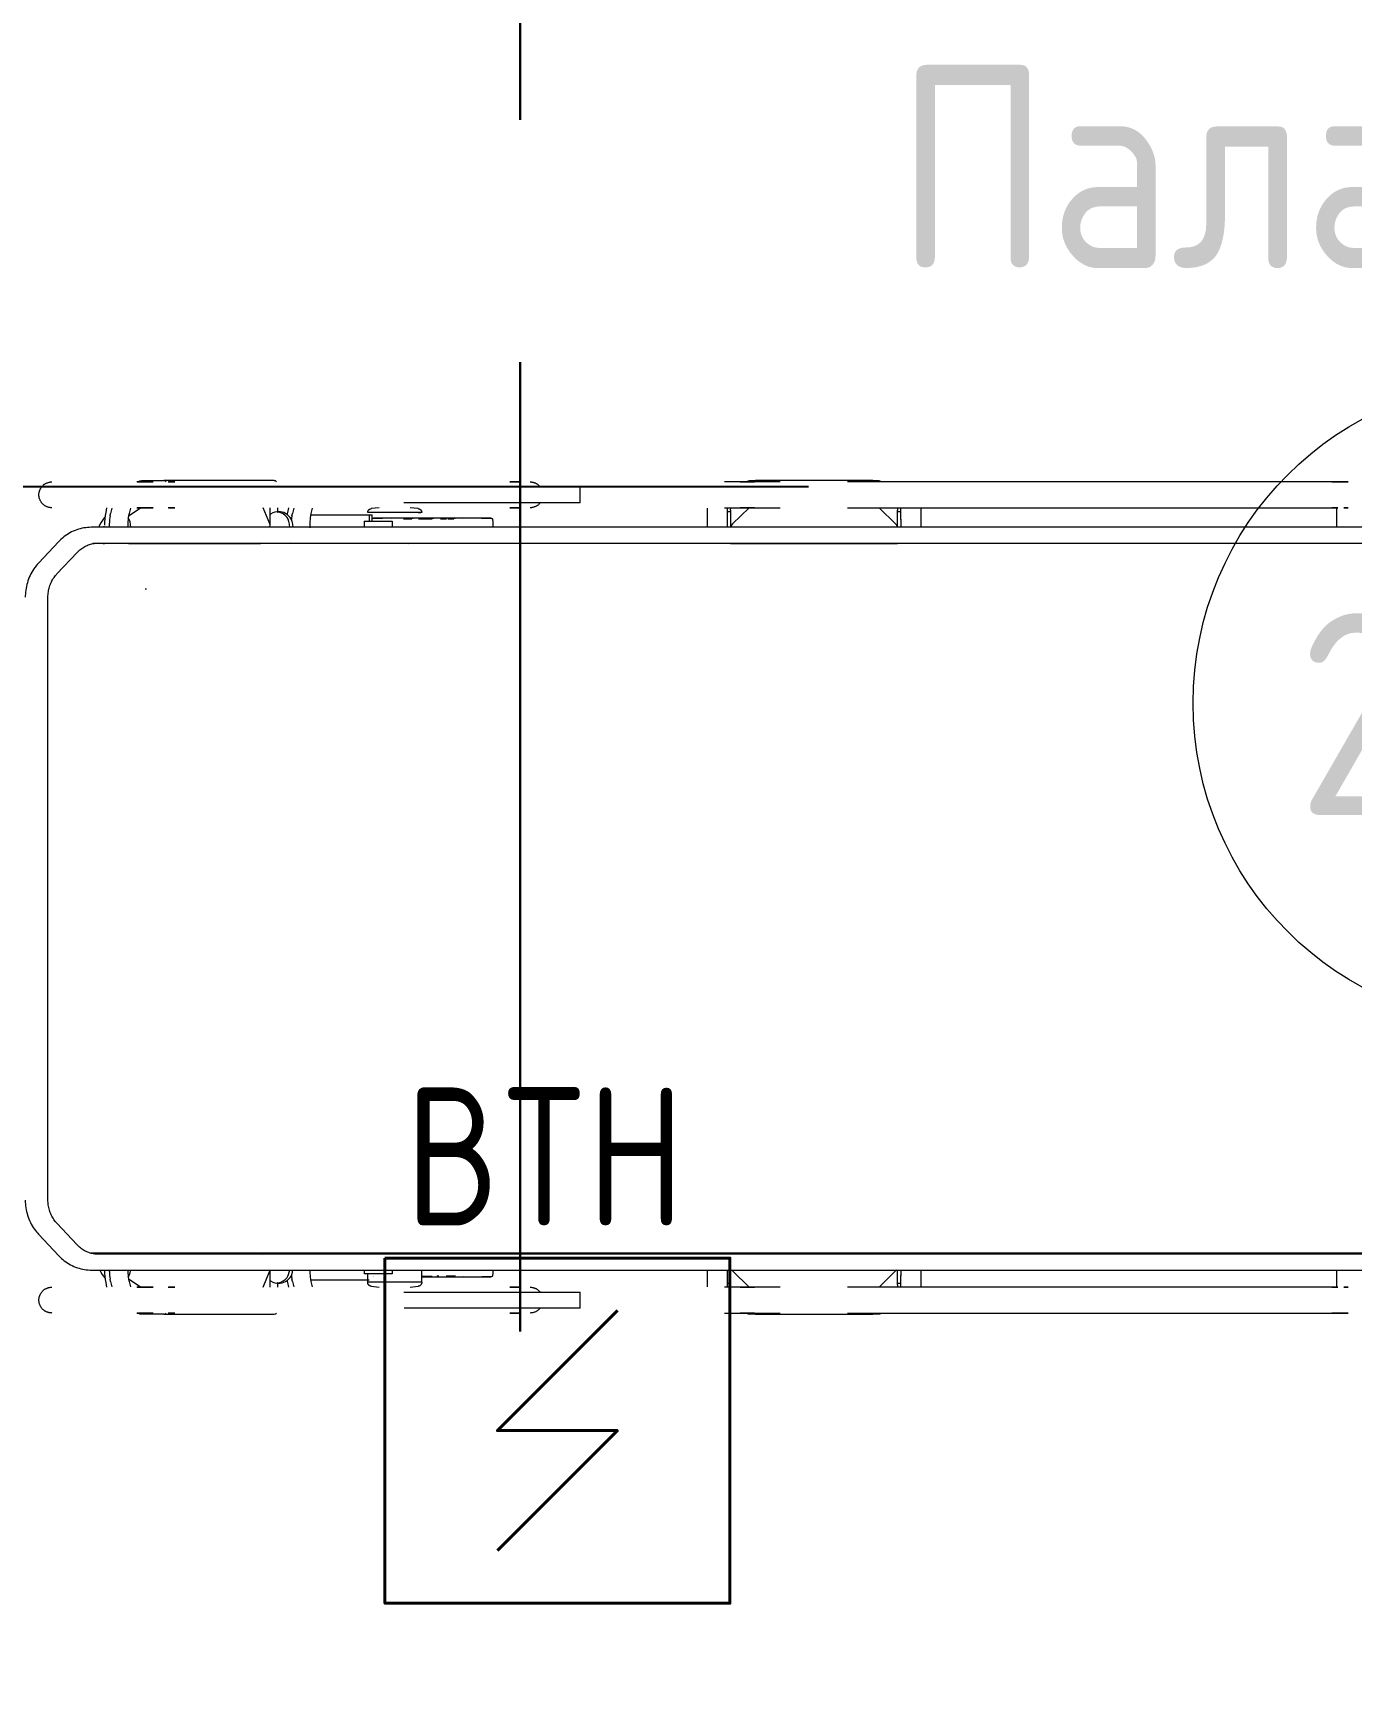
# Model space of a CAD drawing. Header units: millimetres. Extents: x -174154 to -170572, y -111302 to -109817.
# Drawn here: x -171623.53 to -171607.2, y -110616.09 to -110595.64 of the extents above; entities that cross this region are included whole.
import ezdxf

# ---------------------------------------------------------------- set-up
doc = ezdxf.new("R2010")
doc.units = ezdxf.units.MM
doc.set_wipeout_variables(frame=1)
doc.linetypes.add('ACAD_ISO02W100', pattern=[15, 12, -3])
doc.layers.get('Defpoints').update_dxf_attribs({"color": 70})
for name, color, linetype, lineweight in [('!Подложка', 252, 'ACAD_ISO02W100', 25), ('Кабель ПС', 20, 'ACAD_ISO02W100', 30), ('Марки помещений', 7, 'Continuous', 18), ('ПС', 1, 'Continuous', 50), ('Размеры', 7, 'Continuous', 9), ('Специальное оборудование', 7, 'Continuous', 18)]:
    doc.layers.add(name, color=color, linetype=linetype, lineweight=lineweight)
doc.styles.add('GOST Common', font='GOST Common.ttf', dxfattribs={"width": 0.9, "height": 250})
doc.styles.get("Standard").update_dxf_attribs({"font": 'GOST_A.TTF'})
doc.dimstyles.new('ADSK_Проверочный', dxfattribs={"dimscale": 304.8, "dimtxt": 251.428749, "dimasz": 0.463911, "dimexe": 0.492126, "dimexo": 0.492126, "dimgap": 0.164042, "dimtad": 1, "dimdec": 0, "dimdsep": 46, "dimtxsty": 'GOST Common', "dimblk1": 'OBLIQUE', "dimblk2": 'OBLIQUE', "dimsah": 1, "dimcen": 0.09, "dimazin": 0, "dimtfac": 1, "dimtdec": 4, "dimtix": 1, "dimtmove": 0, "dimatfit": 3, "dimfxl": 1, "dimtvp": 1, "dimtolj": 1, "dimtzin": 0, "dimarcsym": 2})

# ---------------------------------------------------------------- blocks, each defined once
blk = doc.blocks.new('*U11')
at = {"layer": 'ПС', "ltscale": 300, "insert": (138.9, 388.4), "char_height": 120, "width": 281.478, "attachment_point": 5, "bg_fill": 3, "box_fill_scale": 1, "bg_fill_color": 256, "bg_fill_transparency": 0}
blk.add_mtext('BTH', dxfattribs=at)
blk.add_wipeout([(0, 300), (300, 300), (300, 0), (0, 0)]).dxf.layer = 'ПС'
at = {"layer": 'ПС', "color": 1, "lineweight": 40}
blk.add_lwpolyline([(0, 300), (300, 300), (300, 0), (0, 0)], close=True, dxfattribs=at)
at = {"layer": 'ПС', "lineweight": 40, "ltscale": 100}
blk.add_lwpolyline([(202.1, 254.3), (97.9, 150), (202.1, 150), (97.9, 45.7)], dxfattribs=at)
blk = doc.blocks.new('Medical_All_ARJO_Enterprise-8000_Patient-Bed - Citadel-V9-В_АР_ПЭ_02 Этаж')
at = {"layer": 'Специальное оборудование'}
for p, q in [((-741.4, 514.5), (-761.7, 514.5)), ((-761.7, 514.5), (-741.4, 514.5)), ((-141.7, 514.5), (-741.4, 514.5)), ((-180.3, 516), (-177.6, 516)), ((-177.6, 516), (-172.9, 516)), ((-27.7, 516), (-172.9, 516)), ((-172.9, 516), (-172.9, 514.8)), ((-42.2, 514.5), (-58.5, 514.5)), ((-27.7, 514.8), (-27.7, 516)), ((-27.7, 516), (-23.1, 516)), ((-8.8, 514.5), (-26.9, 514.5)), ((-26.7, 514.5), (-8.8, 514.5)), ((-23.1, 516), (-20.3, 516)), ((271.4, 514.5), (263.7, 514.5)), ((263.7, 514.5), (276.5, 514.5)), ((276.3, 514.5), (271.4, 514.5)), ((704.7, 516), (568.2, 516)), ((693.6, 514.5), (691, 514.5)), ((691, 514.5), (699.2, 514.5)), ((699.1, 514.5), (693.6, 514.5)), ((704.7, 516), (718.3, 516)), ((718, 514.5), (737.6, 514.5)), ((730, 514.5), (718.1, 514.5)), ((718.3, 516), (728.2, 516)), ((728.2, 516), (732.2, 516)), ((738.2, 514.5), (730, 514.5)), ((189.2, 508.5), (189.2, 488.5)), ((189.3, 508.5), (239.3, 508.5)), ((239.3, 508.5), (407.2, 508.5)), ((-756.2, 482.5), (-761.7, 482.5)), ((-761.7, 482.5), (-756.2, 482.5)), ((-741.4, 482.5), (-748.9, 482.5)), ((-748.9, 482.5), (-741.4, 482.5)), ((-747.1, 460.8), (-747.1, 482.5)), ((-741.4, 482.5), (-141.7, 482.5)), ((-232.3, 475.3), (-232.3, 482.1)), ((-232.3, 472.4), (-232.3, 475.3)), ((-232.3, 463.2), (-232.3, 472.4)), ((-207.9, 482.1), (-207.9, 475.3)), ((-203.7, 477.3), (-207.9, 477.3)), ((-207.9, 475.3), (-207.9, 472.4)), ((-207.9, 472.4), (-207.9, 468)), ((-203.7, 479.6), (-203.7, 476.4)), ((-203.7, 476.8), (-203.7, 470.4)), ((-203.7, 470.4), (-203.7, 462.1)), ((-180.8, 482.5), (-201.2, 462.4)), ((-58.5, 482.5), (-42.2, 482.5)), ((-26.9, 482.5), (-8.8, 482.5)), ((-8.8, 482.5), (-26.7, 482.5)), ((0.6, 462.4), (-19.8, 482.5)), ((3.1, 476.4), (3.1, 479.6)), ((7.3, 477.3), (3.1, 477.3)), ((3.1, 470.4), (3.1, 476.8)), ((3.1, 462.1), (3.1, 470.4)), ((7.3, 475.3), (7.3, 482.1)), ((7.3, 472.4), (7.3, 475.3)), ((7.3, 463.2), (7.3, 472.4)), ((31.7, 482.1), (31.7, 475.3)), ((31.7, 475.3), (31.7, 472.4)), ((31.7, 472.4), (31.7, 463.2)), ((239.3, 488.5), (189.3, 488.5)), ((407.6, 488.5), (239.3, 488.5)), ((276.5, 482.5), (263.7, 482.5)), ((263.7, 482.5), (271.4, 482.5)), ((271.4, 482.5), (276.3, 482.5)), ((385.4, 476.4), (385.4, 461)), ((385.4, 476.4), (389.9, 476.4)), ((399.7, 482.5), (389.9, 481.4)), ((389.9, 476.4), (402.1, 476.4)), ((402.1, 476.4), (418.9, 476.4)), ((418.9, 476.4), (452.4, 476.4)), ((447.9, 481.4), (438, 482.5)), ((450.4, 473.8), (494.9, 473.8)), ((452.4, 466), (452.4, 476.4)), ((494.9, 473.8), (500.1, 473.8)), ((500.1, 473.8), (522.9, 473.8)), ((523.2, 472.4), (522.6, 475.3)), ((545.5, 475.3), (546.1, 472.4)), ((551.6, 476.7), (550.4, 482.5)), ((564.8, 477.3), (560.9, 477.3)), ((563.9, 476.6), (563.9, 482.5)), ((573.2, 482.5), (573.2, 460.8)), ((581.7, 482.5), (573.5, 462.4)), ((699.2, 482.5), (691, 482.5)), ((691, 482.5), (693.6, 482.5)), ((693.6, 482.5), (699.1, 482.5)), ((737.6, 482.5), (718, 482.5)), ((718.1, 482.5), (730, 482.5)), ((730, 482.5), (738.2, 482.5)), ((748.4, 472.2), (733, 482.5)), ((748.3, 472.4), (747.8, 475.3)), ((770.7, 475.3), (771.3, 472.4)), ((776.7, 476.7), (775.6, 482.5)), ((7.5, 461.2), (-1116, 461.2)), ((-232.3, 461), (-232.3, 463.2)), ((-207.9, 462.1), (-207.9, 468.4)), ((-201.2, 462.4), (-202.4, 461)), ((785.8, 461.2), (1.7, 461.2)), ((7.3, 461.2), (7.3, 463.2)), ((31.7, 463.2), (31.7, 461)), ((334.3, 468.8), (334.3, 468.8)), ((355.3, 468.8), (343.6, 468.8)), ((343.6, 468.8), (355.3, 468.8)), ((344.6, 469.7), (344.6, 468.8)), ((346.1, 469.7), (348.9, 469.7)), ((355.3, 468.8), (355.3, 468.8)), ((372.5, 469.7), (355.8, 469.7)), ((372.5, 469.7), (356.1, 469.7)), ((366.6, 468.8), (364.3, 468.8)), ((364.3, 468.8), (366.6, 468.8)), ((366.8, 468.8), (364.6, 468.8)), ((364.6, 468.8), (366.8, 468.8)), ((372.5, 469.7), (375.4, 469.7)), ((372.5, 469.7), (385.8, 469.7)), ((385.8, 469.7), (372.5, 469.7)), ((372.5, 469.7), (385.9, 469.7)), ((385.9, 469.7), (372.5, 469.7)), ((385.9, 468.8), (372.5, 468.8)), ((385.9, 468.8), (372.5, 468.8)), ((422.1, 466), (439.7, 466)), ((422.1, 461), (422.1, 466)), ((439.7, 466), (456.7, 466)), ((445.2, 469.7), (445.3, 469.7)), ((456.8, 461), (456.8, 466)), ((524.1, 460.8), (524.1, 463.2)), ((573.5, 462.4), (573.2, 460.8)), ((749.3, 461), (749.2, 463.2)), ((772.2, 463.2), (772.2, 461.2)), ((794.7, 461.2), (785.8, 461.2)), ((-1116, 441.7), (7.5, 441.7)), ((-88.8, 440.1), (-1048, 440.1)), ((-207.9, 440), (-207.9, 442)), ((-203.7, 442), (-203.7, 440)), ((1.7, 441.7), (785.8, 441.7)), ((3.1, 440), (3.1, 441.6)), ((7.3, 441.6), (7.3, 440)), ((729, 440.1), (42.3, 440.1)), ((306.5, 442), (306.5, 439.8)), ((385.4, 442), (385.4, 439.8)), ((422.1, 439.8), (422.1, 442)), ((456.8, 439.8), (456.8, 442)), ((583.4, 440.1), (582.3, 442.1)), ((792.8, 440.1), (729, 440.1)), ((812.1, 430.1), (837.1, 403.4)), ((859.9, 416.9), (834.8, 443.6)), ((848.2, 374.8), (848.2, -371.9)), ((726.1, -381.6), (727.8, -381.6)), ((837.1, -400.5), (812.1, -427.1)), ((834.8, -440.6), (859.9, -414)), ((7.5, -438.8), (-1116, -438.8)), ((-1048, -438.1), (-88.8, -438.1)), ((3.1, -438.4), (-203.7, -438.4)), ((785.8, -438.8), (1.7, -438.8)), ((42.3, -438.1), (729, -438.1)), ((306.5, -437.8), (306.5, -439)), ((422.1, -439), (422.1, -437.8)), ((456.8, -439), (456.8, -437.8)), ((748.5, -438.4), (585.3, -438.4)), ((729, -438.1), (792.8, -438.1)), ((779.7, -438.4), (778.2, -438.4)), ((-1116, -458.3), (7.5, -458.3)), ((-747.1, -482.5), (-747.1, -458)), ((-232.3, -463.2), (-232.3, -457.9)), ((-232.3, -472.4), (-232.3, -463.2)), ((-207.9, -468.4), (-207.9, -458.1)), ((-207.9, -468), (-207.9, -472.4)), ((-203.7, -458.1), (-203.7, -470.4)), ((-201.2, -462.4), (-180.8, -482.5)), ((-19.8, -482.5), (0.6, -462.4)), ((1.7, -458.3), (785.8, -458.3)), ((3.1, -470.4), (3.1, -458.3)), ((7.3, -463.2), (7.3, -458.3)), ((7.3, -472.4), (7.3, -463.2)), ((31.7, -458), (31.7, -463.2)), ((31.7, -463.2), (31.7, -472.4)), ((334.4, -468.8), (334.4, -468.8)), ((344.6, -468.8), (344.6, -469.7)), ((353, -468.8), (345.8, -468.8)), ((345.8, -468.8), (353, -468.8)), ((352.4, -468.8), (345.9, -468.8)), ((345.9, -468.8), (352.4, -468.8)), ((349.6, -469.7), (346.9, -469.7)), ((362.4, -468.8), (354.7, -468.8)), ((362.2, -468.8), (356.1, -468.8)), ((372.5, -469.7), (370.5, -469.7)), ((389, -468.8), (372.5, -468.8)), ((389.3, -468.8), (372.5, -468.8)), ((372.5, -469.7), (372.5, -469.7)), ((389, -469.7), (372.5, -469.7)), ((372.5, -469.7), (372.5, -469.7)), ((389.2, -469.7), (372.5, -469.7)), ((398.9, -469.7), (396.2, -469.7)), ((397.8, -468.8), (408.2, -468.8)), ((408.2, -468.8), (397.8, -468.8)), ((398.1, -468.8), (398.1, -468.8)), ((400.5, -469.7), (400.5, -468.8)), ((422.1, -466), (422.1, -458)), ((439.7, -466), (422.1, -466)), ((423.3, -468.8), (423.3, -468.8)), ((456.8, -466), (439.7, -466)), ((446.8, -466), (446.8, -473.8)), ((450.4, -473.8), (450.4, -466)), ((456.8, -466), (456.8, -458)), ((524.1, -463.2), (524.1, -457.8)), ((573.2, -460.4), (573.2, -482.5)), ((573.5, -462.4), (581.7, -482.5)), ((749.2, -463.2), (749.3, -458)), ((772.2, -458.3), (772.2, -463.2)), ((785.8, -458.3), (794.7, -458.3)), ((-756.2, -482.5), (-761.7, -482.5)), ((-761.7, -482.5), (-756.2, -482.5)), ((-741.4, -482.5), (-748.9, -482.5)), ((-748.9, -482.5), (-741.4, -482.5)), ((-141.7, -482.5), (-741.4, -482.5)), ((-232.3, -475.3), (-232.3, -472.4)), ((-232.3, -482.1), (-232.3, -475.3)), ((-207.9, -472.4), (-207.9, -475.3)), ((-207.9, -475.3), (-207.9, -482.1)), ((-207.9, -477.3), (-203.7, -477.3)), ((-203.7, -470.4), (-203.7, -476.8)), ((-203.7, -476.4), (-203.7, -479.6)), ((-42.2, -482.5), (-58.5, -482.5)), ((-8.8, -482.5), (-26.9, -482.5)), ((-26.7, -482.5), (-8.8, -482.5)), ((3.1, -476.8), (3.1, -470.4)), ((3.1, -479.6), (3.1, -476.4)), ((3.1, -477.3), (7.3, -477.3)), ((7.3, -475.3), (7.3, -472.4)), ((7.3, -482.1), (7.3, -475.3)), ((31.7, -472.4), (31.7, -475.3)), ((31.7, -475.3), (31.7, -482.1)), ((189.2, -488.5), (189.2, -508.5)), ((189.3, -488.5), (239.3, -488.5)), ((239.3, -488.5), (407.6, -488.5)), ((271.4, -482.5), (263.7, -482.5)), ((263.7, -482.5), (276.5, -482.5)), ((276.3, -482.5), (271.4, -482.5)), ((385.4, -476.5), (418.9, -476.5)), ((389.9, -476.5), (386.6, -476.5)), ((389.9, -481.4), (399.7, -482.5)), ((418.9, -476.5), (452.4, -476.5)), ((438, -482.5), (447.9, -481.4)), ((450.1, -473.8), (446.8, -473.8)), ((494.9, -473.8), (450.4, -473.8)), ((500.1, -473.8), (494.9, -473.8)), ((522.9, -473.8), (500.1, -473.8)), ((522.6, -475.3), (523.2, -472.4)), ((546.1, -472.4), (545.5, -475.3)), ((550.4, -482.5), (551.6, -476.7)), ((560.9, -477.3), (564.8, -477.3)), ((563.9, -482.5), (563.9, -476.6)), ((693.6, -482.5), (691, -482.5)), ((691, -482.5), (699.2, -482.5)), ((699.1, -482.5), (693.6, -482.5)), ((718, -482.5), (737.6, -482.5)), ((730, -482.5), (718.1, -482.5)), ((738.2, -482.5), (730, -482.5)), ((733, -482.5), (748.4, -472.2)), ((747.8, -475.3), (748.3, -472.4)), ((771.3, -472.4), (770.7, -475.3)), ((775.6, -482.5), (776.7, -476.7)), ((239.3, -508.5), (189.3, -508.5)), ((407.2, -508.5), (239.3, -508.5)), ((-741.4, -514.5), (-761.7, -514.5)), ((-761.7, -514.5), (-741.4, -514.5)), ((-741.4, -514.5), (-141.7, -514.5)), ((-177.6, -516), (-180.3, -516)), ((-172.9, -516), (-177.6, -516)), ((-172.9, -514.8), (-172.9, -516)), ((-172.9, -516), (-27.7, -516)), ((-58.5, -514.5), (-42.2, -514.5)), ((-27.7, -516), (-27.7, -514.8)), ((-23.1, -516), (-27.7, -516)), ((-26.9, -514.5), (-8.8, -514.5)), ((-8.8, -514.5), (-26.7, -514.5)), ((-20.3, -516), (-23.1, -516)), ((276.5, -514.5), (263.7, -514.5)), ((263.7, -514.5), (271.4, -514.5)), ((271.4, -514.5), (276.3, -514.5)), ((568.2, -516), (704.7, -516)), ((699.2, -514.5), (691, -514.5)), ((691, -514.5), (693.6, -514.5)), ((693.6, -514.5), (699.1, -514.5)), ((718.3, -516), (704.7, -516)), ((737.6, -514.5), (718, -514.5)), ((718.1, -514.5), (730, -514.5)), ((728.2, -516), (718.3, -516)), ((732.2, -516), (728.2, -516)), ((730, -514.5), (738.2, -514.5))]:
    blk.add_line(p, q, dxfattribs=at)
at = {"layer": 'Специальное оборудование', "flags": 128}
for points in [[(-183, 515.1), (-181.7, 515.7), (-180.3, 516)], [(10.5, 514.5), (7.3, 514.5), (4.1, 514.5), (0.9, 514.5), (-2.2, 514.5), (-5.3, 514.5), (-8.4, 514.5), (-11.5, 514.5), (-14.5, 514.5), (-17.5, 514.5), (-20.4, 514.5), (-23.3, 514.5), (-26.1, 514.5), (-28.8, 514.5), (-31.5, 514.5), (-34.1, 514.5), (-36.6, 514.5), (-39, 514.5), (-41.3, 514.5), (-42.2, 514.5)], [(-20.3, 516), (-18.9, 515.7), (-17.6, 515.1)], [(238.8, 508.4), (239.2, 508.9), (239.6, 509.4), (240.1, 509.8), (240.5, 510.3), (241, 510.7), (241.5, 511.1), (242, 511.5), (242.5, 511.8), (243.1, 512.2), (243.6, 512.5), (244.2, 512.8), (244.8, 513.1), (245.4, 513.3), (246, 513.5), (246.6, 513.7), (247.2, 513.9), (247.8, 514.1), (248.4, 514.2), (249.1, 514.3), (249.7, 514.4), (250.4, 514.4), (251, 514.5), (251.3, 514.5)], [(732.2, 516), (734.3, 515.7), (736.3, 515.1)], [(843.4, 514.5), (844, 514.4), (844.7, 514.4), (845.3, 514.3), (845.9, 514.3), (846.6, 514.1), (847.2, 514), (847.8, 513.8), (848.4, 513.6), (849, 513.4), (849.6, 513.2), (850.2, 512.9), (850.8, 512.6), (851.3, 512.3), (851.9, 512), (852.4, 511.7), (852.9, 511.3), (853.4, 510.9), (853.9, 510.5), (854.4, 510.1), (854.9, 509.6), (855.3, 509.1), (855.7, 508.7), (856.1, 508.2), (856.5, 507.6), (856.8, 507.1), (857.2, 506.6), (857.5, 506), (857.8, 505.4), (858, 504.8), (858.3, 504.3), (858.5, 503.7), (858.7, 503), (858.9, 502.4), (859, 501.8), (859.1, 501.2), (859.2, 500.5), (859.3, 499.9), (859.4, 499.3), (859.4, 498.6), (859.4, 498), (859.3, 497.4), (859.3, 496.7), (859.2, 496.1), (859.1, 495.4), (859, 494.8), (858.8, 494.2), (858.6, 493.6), (858.4, 493), (858.2, 492.4), (857.9, 491.8), (857.6, 491.2), (857.3, 490.7), (857, 490.1), (856.7, 489.6), (856.3, 489), (855.9, 488.5), (855.5, 488), (855.1, 487.6), (854.6, 487.1), (854.2, 486.7), (853.7, 486.2), (853.2, 485.8), (852.7, 485.4), (852.2, 485.1), (851.6, 484.7), (851.1, 484.4), (850.5, 484.1), (849.9, 483.9), (849.3, 483.6), (848.7, 483.4), (848.1, 483.2), (847.5, 483), (846.9, 482.8), (846.3, 482.7), (845.6, 482.6), (845, 482.5), (844.4, 482.5), (843.7, 482.5), (843.4, 482.5)], [(-42.2, 482.5), (-39.8, 482.5), (-37.4, 482.5), (-34.9, 482.5), (-32.4, 482.5), (-29.7, 482.5), (-27, 482.5), (-24.3, 482.5), (-21.4, 482.5), (-18.5, 482.5), (-15.6, 482.5), (-12.6, 482.5), (-9.5, 482.5), (-6.4, 482.5), (-3.3, 482.5), (-0.2, 482.5), (3, 482.5), (6.2, 482.5), (9.4, 482.5), (10.5, 482.5)], [(251.3, 482.5), (250.7, 482.5), (250.1, 482.5), (249.4, 482.6), (248.8, 482.7), (248.2, 482.8), (247.5, 482.9), (246.9, 483.1), (246.3, 483.3), (245.7, 483.5), (245.1, 483.7), (244.5, 484), (243.9, 484.3), (243.4, 484.6), (242.8, 484.9), (242.3, 485.3), (241.8, 485.6), (241.3, 486), (240.8, 486.4), (240.3, 486.9), (239.9, 487.3), (239.4, 487.8), (239, 488.3)], [(385.4, 476.4), (385.4, 476.6), (385.4, 476.8), (385.4, 477), (385.5, 477.2), (385.5, 477.4), (385.5, 477.6), (385.6, 477.8), (385.6, 478), (385.7, 478.2), (385.8, 478.4), (385.9, 478.5), (386, 478.7), (386.1, 478.9), (386.2, 479.1), (386.3, 479.2), (386.4, 479.4), (386.5, 479.6), (386.6, 479.7), (386.8, 479.9), (386.9, 480), (387.1, 480.1), (387.2, 480.3), (387.4, 480.4), (387.5, 480.5), (387.7, 480.6), (387.9, 480.7), (388, 480.8), (388.2, 480.9), (388.4, 481), (388.6, 481.1), (388.8, 481.1), (389, 481.2), (389.2, 481.2), (389.3, 481.3), (389.5, 481.3), (389.7, 481.4), (389.9, 481.4)], [(447.9, 481.4), (448.1, 481.4), (448.3, 481.3), (448.5, 481.3), (448.7, 481.2), (448.8, 481.2), (449, 481.1), (449.2, 481), (449.4, 481), (449.6, 480.9), (449.8, 480.8), (449.9, 480.7), (450.1, 480.6), (450.3, 480.5), (450.4, 480.3), (450.6, 480.2), (450.7, 480.1), (450.9, 479.9), (451, 479.8), (451.1, 479.6), (451.3, 479.5), (451.4, 479.3), (451.5, 479.2), (451.6, 479), (451.7, 478.8), (451.8, 478.6), (451.9, 478.5), (452, 478.3), (452, 478.1), (452.1, 477.9), (452.2, 477.7), (452.2, 477.5), (452.2, 477.3), (452.3, 477.1), (452.3, 476.9), (452.3, 476.7), (452.3, 476.5), (452.3, 476.4)], [(297.5, 461), (297.5, 462.4), (297.6, 465.4), (297.7, 467.8)], [(297.7, 467.8), (297.7, 467.9), (297.8, 468), (297.8, 468.1), (297.8, 468.2), (297.8, 468.2), (297.8, 468.3), (297.9, 468.4), (297.9, 468.5), (297.9, 468.5), (298, 468.6), (298, 468.7), (298, 468.8), (298.1, 468.8), (298.1, 468.9), (298.2, 468.9), (298.2, 469), (298.3, 469.1), (298.3, 469.1), (298.4, 469.2), (298.5, 469.2), (298.5, 469.3), (298.6, 469.3), (298.6, 469.4), (298.7, 469.4), (298.8, 469.5), (298.9, 469.5), (298.9, 469.5), (299, 469.6), (299.1, 469.6), (299.2, 469.6), (299.2, 469.6), (299.3, 469.7), (299.4, 469.7), (299.5, 469.7), (299.5, 469.7), (299.6, 469.7), (299.7, 469.7), (299.7, 469.7)], [(372.5, 469.7), (369.6, 469.7), (366.7, 469.7), (363.8, 469.7), (360.9, 469.7), (358.1, 469.7), (355.2, 469.7), (352.4, 469.7), (349.6, 469.7), (346.9, 469.7), (344.2, 469.7), (341.5, 469.7), (338.9, 469.7), (336.4, 469.7), (333.9, 469.7), (331.4, 469.7), (329.1, 469.7), (326.8, 469.7), (324.5, 469.7), (322.4, 469.7), (320.3, 469.7), (318.3, 469.7), (316.4, 469.7), (314.6, 469.7), (312.9, 469.7), (311.3, 469.7), (309.8, 469.7), (308.3, 469.7), (307, 469.7), (305.8, 469.7), (304.7, 469.7), (303.7, 469.7), (302.8, 469.7), (302, 469.7), (301.3, 469.7), (300.8, 469.7), (300.4, 469.7), (300, 469.7), (299.8, 469.7), (299.7, 469.7), (299.7, 469.7)], [(299.7, 469.7), (299.8, 469.7), (300, 469.7), (300.3, 469.7), (300.7, 469.7), (301.2, 469.7), (301.8, 469.7), (302.6, 469.7), (303.4, 469.7), (304.4, 469.7), (305.5, 469.7), (306.7, 469.7), (308, 469.7), (309.4, 469.7), (310.9, 469.7)], [(384.9, 469.7), (382, 469.7), (379.1, 469.7), (376.2, 469.7), (373.3, 469.7), (372.5, 469.7)], [(445.4, 469.7), (445.5, 469.7), (445.6, 469.7)], [(834.8, 443.6), (833.2, 445.2), (831.5, 446.8), (829.8, 448.3), (828, 449.8), (826.1, 451.2), (824.2, 452.5), (822.2, 453.7), (820.2, 454.8), (818.2, 455.8), (816.1, 456.8), (814, 457.7), (811.8, 458.4), (809.6, 459.1), (807.4, 459.7), (805.2, 460.2), (802.9, 460.6), (800.7, 460.9), (798.4, 461.1), (796.1, 461.2), (794.7, 461.2)], [(42.3, 440.1), (27.8, 440.1), (13.1, 440.1), (-1.7, 440.1), (-16.7, 440.1), (-31.9, 440.1), (-47.1, 440.1), (-62.3, 440.1), (-77.7, 440.1), (-88.8, 440.1)], [(785.8, 441.7), (787.3, 441.7), (788.7, 441.6), (790.2, 441.4), (791.7, 441.2), (793.1, 440.9), (794.6, 440.6), (796, 440.2), (797.4, 439.7), (798.8, 439.2), (800.2, 438.6), (801.6, 438), (802.9, 437.3), (804.2, 436.5), (805.5, 435.7), (806.7, 434.8), (807.9, 433.9), (809.1, 432.9), (810.3, 431.9), (811.4, 430.8), (812.1, 430.1)], [(876.3, 374.8), (876.3, 377.2), (876.1, 379.6), (875.9, 381.9), (875.6, 384.3), (875.2, 386.6), (874.7, 388.9), (874.1, 391.2), (873.5, 393.5), (872.7, 395.7), (871.9, 397.9), (871, 400.1), (870, 402.3), (868.9, 404.3), (867.8, 406.4), (866.5, 408.4), (865.2, 410.3), (863.8, 412.2), (862.4, 414.1), (860.9, 415.8), (859.9, 416.9)], [(837.1, 403.4), (838.2, 402.3), (839.2, 401.1), (840.1, 399.8), (841, 398.5), (841.9, 397.2), (842.7, 395.9), (843.5, 394.5), (844.2, 393), (844.8, 391.6), (845.4, 390.1), (846, 388.6), (846.5, 387), (846.9, 385.5), (847.3, 383.9), (847.6, 382.3), (847.8, 380.7), (848, 379.1), (848.1, 377.5), (848.2, 375.8), (848.2, 374.8)], [(848.2, -371.9), (848.2, -373.5), (848.1, -375.1), (847.9, -376.7), (847.7, -378.3), (847.5, -379.9), (847.1, -381.5), (846.7, -383.1), (846.3, -384.7), (845.8, -386.2), (845.2, -387.7), (844.6, -389.2), (843.9, -390.6), (843.2, -392), (842.4, -393.4), (841.6, -394.8), (840.7, -396.1), (839.8, -397.3), (838.8, -398.6), (837.8, -399.8), (837.1, -400.5)], [(859.9, -414), (861.4, -412.2), (862.9, -410.4), (864.4, -408.6), (865.7, -406.7), (867, -404.7), (868.2, -402.7), (869.3, -400.6), (870.4, -398.5), (871.3, -396.4), (872.2, -394.2), (873, -392), (873.7, -389.7), (874.3, -387.4), (874.9, -385.1), (875.3, -382.8), (875.7, -380.5), (876, -378.1), (876.2, -375.7), (876.3, -373.4), (876.3, -371.9)], [(812.1, -427.1), (811, -428.2), (809.9, -429.3), (808.7, -430.3), (807.5, -431.3), (806.3, -432.2), (805, -433), (803.7, -433.8), (802.4, -434.6), (801.1, -435.3), (799.7, -435.9), (798.3, -436.4), (796.9, -436.9), (795.5, -437.4), (794, -437.8), (792.6, -438.1), (791.1, -438.4), (789.7, -438.6), (788.2, -438.7), (786.7, -438.8), (785.8, -438.8)], [(-88.8, -438.1), (-73.5, -438.1), (-58.2, -438.1), (-42.9, -438.1), (-27.7, -438.1), (-12.6, -438.1), (2.3, -438.1), (17.2, -438.1), (31.8, -438.1), (42.3, -438.1)], [(794.7, -458.3), (797, -458.2), (799.2, -458.1), (801.5, -457.8), (803.8, -457.5), (806, -457.1), (808.2, -456.5), (810.4, -455.9), (812.6, -455.2), (814.7, -454.4), (816.9, -453.5), (818.9, -452.5), (821, -451.4), (822.9, -450.3), (824.9, -449), (826.8, -447.7), (828.6, -446.3), (830.4, -444.9), (832.1, -443.3), (833.8, -441.7), (834.8, -440.6)], [(-203.5, -458.9), (-202.6, -460.7), (-201.2, -462.4)], [(0.6, -462.4), (2, -460.7), (2.8, -458.9)], [(297.7, -467.8), (297.6, -464.9), (297.5, -461.9), (297.6, -458.9)], [(299.7, -469.7), (299.7, -469.7), (299.6, -469.7), (299.5, -469.7), (299.4, -469.7), (299.3, -469.7), (299.3, -469.6), (299.2, -469.6), (299.1, -469.6), (299, -469.6), (299, -469.5), (298.9, -469.5), (298.8, -469.5), (298.7, -469.4), (298.7, -469.4), (298.6, -469.3), (298.5, -469.3), (298.5, -469.3), (298.4, -469.2), (298.4, -469.1), (298.3, -469.1), (298.2, -469), (298.2, -469), (298.1, -468.9), (298.1, -468.8), (298.1, -468.8), (298, -468.7), (298, -468.6), (297.9, -468.6), (297.9, -468.5), (297.9, -468.4), (297.8, -468.3), (297.8, -468.3), (297.8, -468.2), (297.8, -468.1), (297.8, -468), (297.8, -468), (297.7, -467.9), (297.7, -467.8)], [(311.3, -469.7), (309.8, -469.7), (308.3, -469.7), (307, -469.7), (305.8, -469.7), (304.7, -469.7), (303.7, -469.7), (302.8, -469.7), (302, -469.7), (301.3, -469.7), (300.8, -469.7), (300.4, -469.7), (300, -469.7), (299.8, -469.7), (299.7, -469.7), (299.7, -469.7)], [(299.7, -469.7), (299.8, -469.7), (300, -469.7), (300.3, -469.7), (300.7, -469.7), (301.2, -469.7), (301.8, -469.7), (302.6, -469.7), (303.4, -469.7), (304.4, -469.7), (305.5, -469.7), (306.7, -469.7), (308, -469.7), (309.4, -469.7), (310.9, -469.7), (312.4, -469.7), (314.1, -469.7), (315.9, -469.7), (317.8, -469.7), (319.8, -469.7), (321.8, -469.7), (323.9, -469.7), (326.1, -469.7), (328.4, -469.7), (330.8, -469.7), (333.2, -469.7), (335.7, -469.7), (338.2, -469.7), (340.8, -469.7), (343.5, -469.7), (346.1, -469.7), (348.9, -469.7), (351.7, -469.7), (354.5, -469.7), (357.3, -469.7), (360.2, -469.7), (363, -469.7), (365.9, -469.7), (368.8, -469.7), (371.7, -469.7), (372.5, -469.7)], [(372.5, -469.7), (375.4, -469.7), (378.3, -469.7), (381.2, -469.7), (384.1, -469.7), (387, -469.7), (389.8, -469.7), (392.6, -469.7), (395.4, -469.7), (398.2, -469.7), (400.9, -469.7), (403.5, -469.7), (406.1, -469.7), (408.7, -469.7), (411.2, -469.7), (413.6, -469.7), (416, -469.7), (418.3, -469.7), (420.5, -469.7), (422.7, -469.7), (424.7, -469.7), (426.7, -469.7), (428.6, -469.7), (430.4, -469.7), (432.2, -469.7), (433.8, -469.7), (435.3, -469.7), (436.7, -469.7), (438, -469.7), (439.3, -469.7), (440.4, -469.7), (441.4, -469.7), (442.3, -469.7), (443, -469.7), (443.7, -469.7), (444.3, -469.7), (444.7, -469.7), (445, -469.7), (445.2, -469.7), (445.3, -469.7), (445.3, -469.7)], [(445.3, -469.7), (445.3, -469.7), (445.1, -469.7), (444.8, -469.7), (444.4, -469.7), (443.9, -469.7), (443.2, -469.7), (442.5, -469.7), (441.6, -469.7), (440.6, -469.7), (439.6, -469.7), (438.4, -469.7), (437.1, -469.7), (435.7, -469.7), (434.2, -469.7)], [(446.8, -469.1), (446.7, -469.1), (446.7, -469.2), (446.6, -469.2), (446.5, -469.3), (446.5, -469.3), (446.4, -469.4), (446.3, -469.4), (446.3, -469.5), (446.2, -469.5), (446.1, -469.5), (446, -469.6), (446, -469.6), (445.9, -469.6), (445.8, -469.6), (445.7, -469.7), (445.7, -469.7), (445.6, -469.7), (445.5, -469.7), (445.4, -469.7), (445.3, -469.7), (445.3, -469.7)], [(573.4, -458.9), (573.2, -460.7), (573.5, -462.4)], [(10.5, -482.5), (7.3, -482.5), (4.1, -482.5), (0.9, -482.5), (-2.2, -482.5), (-5.3, -482.5), (-8.4, -482.5), (-11.5, -482.5), (-14.5, -482.5), (-17.5, -482.5), (-20.4, -482.5), (-23.3, -482.5), (-26.1, -482.5), (-28.8, -482.5), (-31.5, -482.5), (-34.1, -482.5), (-36.6, -482.5), (-39, -482.5), (-41.3, -482.5), (-42.2, -482.5)], [(238.8, -488.5), (239.2, -488), (239.6, -487.6), (240.1, -487.1), (240.5, -486.7), (241, -486.2), (241.5, -485.8), (242, -485.4), (242.5, -485.1), (243.1, -484.7), (243.6, -484.4), (244.2, -484.1), (244.8, -483.9), (245.4, -483.6), (246, -483.4), (246.6, -483.2), (247.2, -483), (247.8, -482.8), (248.4, -482.7), (249.1, -482.6), (249.7, -482.5), (250.4, -482.5), (251, -482.5), (251.3, -482.5)], [(389.9, -481.4), (389.7, -481.4), (389.5, -481.3), (389.3, -481.3), (389.1, -481.2), (388.9, -481.2), (388.7, -481.1), (388.5, -481), (388.4, -481), (388.2, -480.9), (388, -480.8), (387.8, -480.7), (387.7, -480.6), (387.5, -480.5), (387.3, -480.3), (387.2, -480.2), (387, -480.1), (386.9, -479.9), (386.7, -479.8), (386.6, -479.6), (386.5, -479.5), (386.4, -479.3), (386.3, -479.2), (386.1, -479), (386, -478.8), (386, -478.6), (385.9, -478.5), (385.8, -478.3), (385.7, -478.1), (385.7, -477.9), (385.6, -477.7), (385.6, -477.5), (385.5, -477.3), (385.5, -477.1), (385.5, -476.9), (385.4, -476.7), (385.4, -476.5), (385.4, -476.5)], [(452.4, -476.5), (452.4, -476.7), (452.3, -476.9), (452.3, -477.1), (452.3, -477.3), (452.2, -477.5), (452.2, -477.7), (452.1, -477.9), (452.1, -478.1), (452, -478.2), (451.9, -478.4), (451.8, -478.6), (451.8, -478.8), (451.7, -479), (451.5, -479.1), (451.4, -479.3), (451.3, -479.5), (451.2, -479.6), (451.1, -479.8), (450.9, -479.9), (450.8, -480.1), (450.6, -480.2), (450.5, -480.3), (450.3, -480.4), (450.2, -480.6), (450, -480.7), (449.8, -480.8), (449.6, -480.9), (449.5, -480.9), (449.3, -481), (449.1, -481.1), (448.9, -481.2), (448.7, -481.2), (448.5, -481.3), (448.3, -481.3), (448.1, -481.3), (447.9, -481.4), (447.9, -481.4)], [(843.4, -482.5), (844, -482.5), (844.7, -482.5), (845.3, -482.6), (845.9, -482.7), (846.6, -482.8), (847.2, -482.9), (847.8, -483.1), (848.4, -483.3), (849, -483.5), (849.6, -483.7), (850.2, -484), (850.8, -484.3), (851.3, -484.6), (851.9, -484.9), (852.4, -485.3), (852.9, -485.6), (853.4, -486), (853.9, -486.4), (854.4, -486.9), (854.9, -487.3), (855.3, -487.8), (855.7, -488.3), (856.1, -488.8), (856.5, -489.3), (856.8, -489.8), (857.2, -490.4), (857.5, -490.9), (857.8, -491.5), (858, -492.1), (858.3, -492.7), (858.5, -493.3), (858.7, -493.9), (858.9, -494.5), (859, -495.1), (859.1, -495.7), (859.2, -496.4), (859.3, -497), (859.4, -497.6), (859.4, -498.3), (859.4, -498.9), (859.3, -499.6), (859.3, -500.2), (859.2, -500.8), (859.1, -501.5), (859, -502.1), (858.8, -502.7), (858.6, -503.3), (858.4, -503.9), (858.2, -504.5), (857.9, -505.1), (857.6, -505.7), (857.3, -506.3), (857, -506.8), (856.7, -507.3), (856.3, -507.9), (855.9, -508.4), (855.5, -508.9), (855.1, -509.4), (854.6, -509.8), (854.2, -510.3), (853.7, -510.7), (853.2, -511.1), (852.7, -511.5), (852.2, -511.8), (851.6, -512.2), (851.1, -512.5), (850.5, -512.8), (849.9, -513.1), (849.3, -513.3), (848.7, -513.5), (848.1, -513.7), (847.5, -513.9), (846.9, -514.1), (846.3, -514.2), (845.6, -514.3), (845, -514.4), (844.4, -514.4), (843.7, -514.5), (843.4, -514.5)], [(251.3, -514.5), (250.7, -514.4), (250.1, -514.4), (249.4, -514.3), (248.8, -514.3), (248.2, -514.1), (247.5, -514), (246.9, -513.8), (246.3, -513.6), (245.7, -513.4), (245.1, -513.2), (244.5, -512.9), (243.9, -512.6), (243.4, -512.3), (242.8, -512), (242.3, -511.7), (241.8, -511.3), (241.3, -510.9), (240.8, -510.5), (240.3, -510.1), (239.9, -509.6), (239.4, -509.1), (239, -508.7)], [(-180.3, -516), (-181.7, -515.7), (-183, -515.1)], [(-42.2, -514.5), (-39.8, -514.5), (-37.4, -514.5), (-34.9, -514.5), (-32.4, -514.5), (-29.7, -514.5), (-27, -514.5), (-24.3, -514.5), (-21.4, -514.5), (-18.5, -514.5), (-15.6, -514.5), (-12.6, -514.5), (-9.5, -514.5), (-6.4, -514.5), (-3.3, -514.5), (-0.2, -514.5), (3, -514.5), (6.2, -514.5), (9.4, -514.5), (10.5, -514.5)], [(-17.6, -515.1), (-18.9, -515.7), (-20.3, -516)], [(736.3, -515.1), (734.3, -515.7), (732.2, -516)]]:
    blk.add_lwpolyline(points, dxfattribs=at)
at = {"layer": 'Специальное оборудование'}
blk.add_arc((419.6, -434.1), 18, 191.9312, 195.7235, dxfattribs=at)
for centre, major_axis, ratio, start_param, end_param in [((568.2, 482.2), (0, 33.7), 0.34202, 0, 0.261799), ((704.7, 482.2), (0, 33.7), 0.34202, 0, 0.261799), ((510.7, 455.4), (0, 40), 0.34202, 5.231762, 5.442046), ((517.2, 462.5), (0, 20), 0.34202, 4.748168, 5.231762), ((533.7, 455.4), (0, 40), 0.34202, 5.231762, 5.442046), ((550.5, 454.3), (0, 17.3), 0.34202, 0.372917, 1.182631), ((540.2, 462.5), (0, 20), 0.34202, 4.989965, 5.231762), ((560.9, 376.4), (0, 100.9), 0.34202, 6.179607, 6.656102), ((554.4, 454.3), (0, 17.3), 0.34202, 0.372917, 1.182416), ((540.8, 458.6), (0, 36.3), 0.34202, 5.128688, 5.231946), ((564.8, 376.4), (0, 100.9), 0.34202, 6.056756, 6.656102), ((735.9, 455.4), (0, 40), 0.34202, 5.231762, 5.442046), ((742.4, 462.5), (0, 20), 0.34202, 4.748168, 5.231762), ((758.8, 455.4), (0, 40), 0.34202, 5.231762, 5.442046), ((765.3, 462.5), (0, 20), 0.34202, 4.748168, 5.231762), ((765.9, 458.6), (0, 36.3), 0.34202, 4.78366, 5.231946), ((765.5, 376.4), (0, 100.9), 0.34202, 5.711894, 5.925319), ((751.2, 454.3), (0, 17.3), 0.34202, 0.436475, 1.102753), ((550.5, 454.3), (0, 17.3), 0.34202, 2.345604, 2.538027), ((554.4, 454.3), (0, 17.3), 0.34202, 2.34591, 2.538027), ((751.2, 454.3), (0, 17.3), 0.34202, 2.361262, 2.529843), ((755.1, 454.3), (0, 17.3), 0.34202, 2.361569, 2.529843), ((792.8, 370.1), (0, 70), 0.939693, 6.247287, 6.283185), ((538.3, -402.7), (0, 45.2), 0.34202, 3.777426, 3.816758), ((542.3, -402.7), (0, 45.2), 0.34202, 3.777426, 3.816758), ((585.3, -447.9), (0, 9.59), 0.34202, 6.153035, 6.643832), ((781.3, -446.9), (0, 16.6), 0.34202, 5.179048, 5.270723), ((517.2, -462.5), (0, 20), 0.34202, 4.193016, 4.67661), ((550.5, -454.3), (0, 17.3), 0.34202, 1.795561, 2.768676), ((540.2, -462.5), (0, 20), 0.34202, 4.193016, 4.434813), ((554.4, -454.3), (0, 17.3), 0.34202, 1.795561, 2.768676), ((751.2, -454.3), (0, 17.3), 0.34202, 1.795561, 2.705118), ((742.4, -462.5), (0, 20), 0.34202, 4.193016, 4.67661), ((765.3, -462.5), (0, 20), 0.34202, 4.193016, 4.67661), ((775.7, -453.4), (0, 5.52), 0.34202, 2.727489, 3.512887), ((765.9, -458.6), (0, 36.3), 0.34202, 4.192832, 4.653841), ((765.5, -376.4), (0, 100.9), 0.34202, 3.499459, 3.721665), ((779.7, -461), (0, 3.94), 0.34202, 0.993576, 1.252912), ((781.3, -446.9), (0, 16.6), 0.34202, 3.721665, 3.946745), ((510.7, -455.4), (0, 40), 0.34202, 3.982732, 4.193016), ((533.7, -455.4), (0, 40), 0.34202, 3.982732, 4.193016), ((560.9, -376.4), (0, 100.9), 0.34202, 2.768676, 3.245171), ((540.8, -458.6), (0, 36.3), 0.34202, 4.192832, 4.29609), ((564.8, -376.4), (0, 100.9), 0.34202, 2.768676, 3.368022), ((735.9, -455.4), (0, 40), 0.34202, 3.982732, 4.193016), ((758.8, -455.4), (0, 40), 0.34202, 3.982732, 4.193016), ((568.2, -482.2), (0, 33.7), 0.34202, 2.879793, 3.141593), ((704.7, -482.2), (0, 33.7), 0.34202, 2.879793, 3.141593)]:
    blk.add_ellipse(centre, major_axis=major_axis, ratio=ratio, start_param=start_param, end_param=end_param, dxfattribs=at)
for points in [[(-203.7, 479.6), (-203.7, 480.3), (-203.7, 480.9), (-203.6, 481.6)], [(2.9, 481.6), (3, 480.9), (3.1, 480.3), (3.1, 479.6)], [(-203.6, -481.6), (-203.7, -480.9), (-203.7, -480.3), (-203.7, -479.6)], [(3.1, -479.6), (3.1, -480.3), (3, -480.9), (2.9, -481.6)]]:
    blk.add_open_spline(points, degree=3, dxfattribs=at)
blk = doc.blocks.new('ADSK_Марка_Помещение_2_ГОСТ21-501-2011 - Имя и Категория-86712-В_АР_ПЭ_02 Этаж')
at = {"layer": 'Марки помещений'}
blk.add_circle((0, 0), 4, dxfattribs=at)
blk = doc.blocks.new('_Oblique')
at = {"color": 0, "linetype": 'ByBlock', "lineweight": -2}
blk.add_line((-0.5, -0.5), (0.5, 0.5), dxfattribs=at)
blk = doc.blocks.new('*D515')
at = {"layer": 'Defpoints', "color": 0, "transparency": 16777216}
for p in [(12040.6, 3152.9), (13966.4, 3152.9), (13973.5, 2352.9)]:
    blk.add_point(p, dxfattribs=at)
at = {"layer": 'Размеры', "color": 0, "lineweight": -2, "transparency": 16777216}
for p, q in [((13816.4, 3152.9), (11890.6, 3152.9)), ((12040.6, 2352.9), (12040.6, 3152.9)), ((13823.5, 2352.9), (11890.6, 2352.9))]:
    blk.add_line(p, q, dxfattribs=at)
at = {"layer": 'Размеры', "color": 0, "lineweight": -2, "transparency": 16777216, "xscale": 141.4, "yscale": 141.4, "zscale": 141.4}
for p, rotation in [((12040.6, 3152.9), 90), ((12040.6, 2352.9), 270)]:
    blk.add_blockref('_Oblique', p, dxfattribs=dict(at, rotation=rotation))
at = {"layer": 'Размеры', "color": 0, "lineweight": 20, "transparency": 16777216, "insert": (11865.6, 2752.9), "char_height": 250, "width": 567.632, "attachment_point": 5, "rotation": 90, "style": 'GOST Common'}
blk.add_mtext('\\A1;800', dxfattribs=at)
blk = doc.blocks.new('*D520')
at = {"layer": 'Defpoints', "color": 0, "transparency": 16777216}
for p in [(12139.3, 1330), (12869, 1330), (13079.3, 430)]:
    blk.add_point(p, dxfattribs=at)
at = {"layer": 'Размеры', "color": 0, "lineweight": -2, "transparency": 16777216}
for p, q in [((12719, 1330), (11989.3, 1330)), ((12139.3, 430), (12139.3, 1330)), ((12929.3, 430), (11989.3, 430))]:
    blk.add_line(p, q, dxfattribs=at)
at = {"layer": 'Размеры', "color": 0, "lineweight": -2, "transparency": 16777216, "xscale": 141.4, "yscale": 141.4, "zscale": 141.4}
for p, rotation in [((12139.3, 1330), 90), ((12139.3, 430), 270)]:
    blk.add_blockref('_Oblique', p, dxfattribs=dict(at, rotation=rotation))
at = {"layer": 'Размеры', "color": 0, "lineweight": 20, "transparency": 16777216, "insert": (11964.3, 880), "char_height": 250, "width": 567.632, "attachment_point": 5, "rotation": 90, "style": 'GOST Common'}
blk.add_mtext('\\A1;900', dxfattribs=at)
blk = doc.blocks.new('A$C02fe7d8c')
at = {"layer": 'Марки помещений', "color": 251, "lineweight": 20, "true_color": 0x636466, "xscale": 99.99999999999993, "yscale": 99.99999999999993, "zscale": 99.99999999999993}
blk.add_blockref('ADSK_Марка_Помещение_2_ГОСТ21-501-2011 - Имя и Категория-86712-В_АР_ПЭ_02 Этаж', (14699.6, 2085), dxfattribs=at)
at = {"layer": 'Специальное оборудование', "color": 251, "lineweight": 20, "true_color": 0x636466, "rotation": 180}
blk.add_blockref('Medical_All_ARJO_Enterprise-8000_Patient-Bed - Citadel-V9-В_АР_ПЭ_02 Этаж', (13730, 1844.5), dxfattribs=at)
at = {"layer": 'Марки помещений', "color": 251, "lineweight": 20, "true_color": 0x636466, "char_height": 250, "attachment_point": 1, "style": 'GOST Common'}
for s, insert, width in [('Палата', (13931.7, 2873.7), 1305.949), ('2.03', (14429, 2196.4), 663.797)]:
    blk.add_mtext(s, dxfattribs=dict(at, insert=insert, width=width))
at = {"layer": 'Размеры', "color": 251, "lineweight": 20, "true_color": 0x636466}
for base, p1, p2, override, picture, middle in [((12040.6, 3152.9), (13973.5, 2352.9), (13966.4, 3152.9), {"dimpost": '<>', "dimfxl": 800.031004}, '*D515', (11865.6, 2752.9)), ((12139.3, 1330), (13079.3, 430), (12869, 1330), {"dimpost": '<>', "dimfxl": 924.242399}, '*D520', (11964.3, 880))]:
    dim = blk.add_linear_dim(base=base, p1=p1, p2=p2, angle=90, dimstyle='ADSK_Проверочный', override=override, dxfattribs=at)
    dim.commit()
    dim.dimension.update_dxf_attribs({"geometry": picture, "text_midpoint": middle})

msp = doc.modelspace()

# ---------------------------------------------------------------- block references
at = {"layer": 'ПС', "color": 0, "xscale": 0.01424277820484836, "yscale": 0.01424277820484836, "zscale": 0.01424277820484836}
msp.add_blockref('*U11', (-171619.177, -110615.08), dxfattribs=at)

# ---------------------------------------------------------------- next in the draw order: linework, layer by layer
at = {"layer": 'Кабель ПС'}
msp.add_lwpolyline([(-171617.502, -110584.715), (-171617.502, -110612.961)], dxfattribs=at)

# ---------------------------------------------------------------- next in the draw order: block references
at = {"layer": '!Подложка', "ltscale": 20, "xscale": 0.01, "yscale": 0.01, "zscale": 0.01}
msp.add_blockref('A$C02fe7d8c', (-171752.166, -110624.788), dxfattribs=at)

doc.saveas('drawing.dxf')
